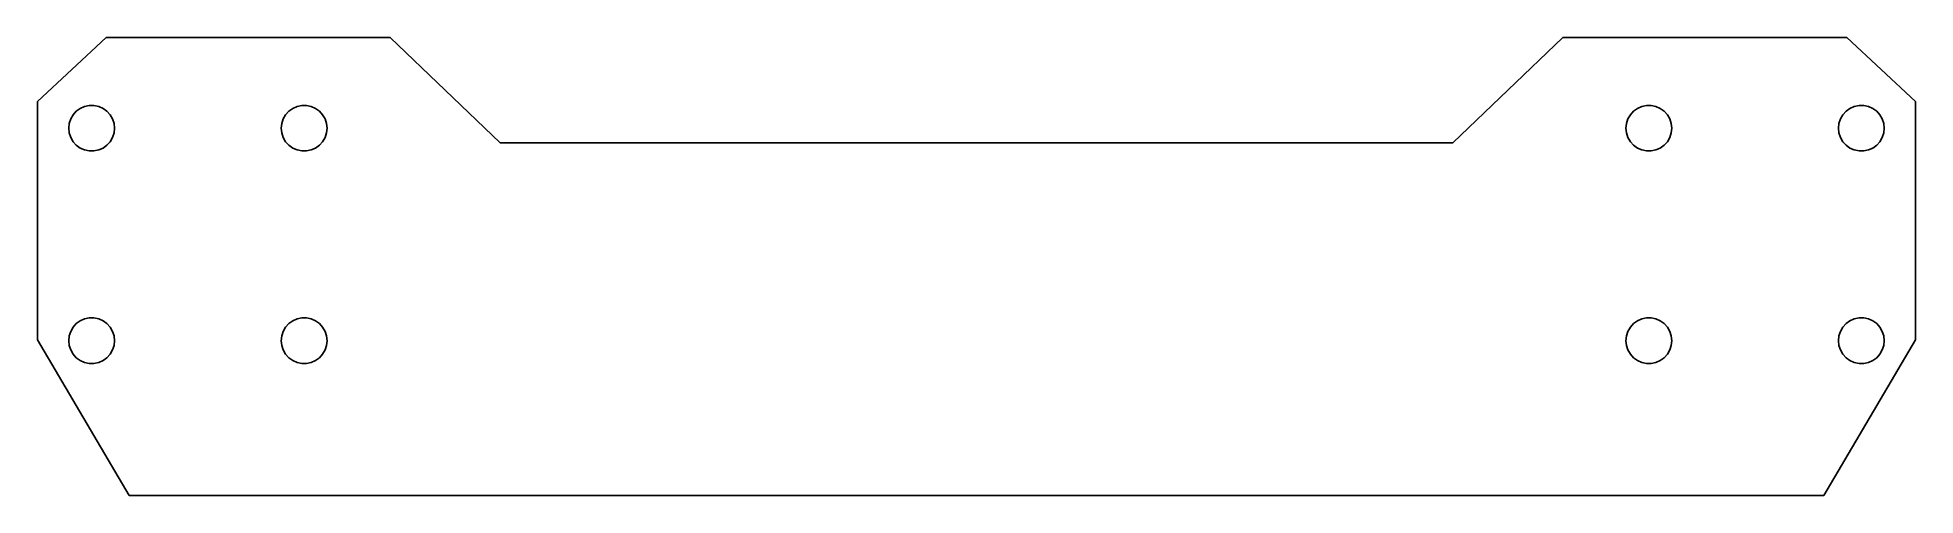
# Model space of a CAD drawing. Header units: millimetres. Extents: x -102 to 102, y -50 to 0.
import ezdxf

# ---------------------------------------------------------------- set-up
doc = ezdxf.new("R2010")
doc.units = ezdxf.units.MM
for name, color, linetype in [('Shape', 7, 'CONTINUOUS'), ('Shape001', 7, 'CONTINUOUS'), ('Shape002', 7, 'CONTINUOUS'), ('Shape003', 7, 'CONTINUOUS'), ('Shape004', 7, 'CONTINUOUS'), ('Shape005', 7, 'CONTINUOUS'), ('Shape006', 7, 'CONTINUOUS'), ('Shape007', 7, 'CONTINUOUS'), ('Shape008', 7, 'CONTINUOUS'), ('Shape009', 7, 'CONTINUOUS'), ('Shape010', 7, 'CONTINUOUS'), ('Shape011', 7, 'CONTINUOUS'), ('Shape012', 7, 'CONTINUOUS'), ('Shape013', 7, 'CONTINUOUS'), ('Shape014', 7, 'CONTINUOUS'), ('Shape015', 7, 'CONTINUOUS'), ('Shape016', 7, 'CONTINUOUS'), ('Shape017', 7, 'CONTINUOUS'), ('Shape018', 7, 'CONTINUOUS'), ('Shape019', 7, 'CONTINUOUS'), ('Shape020', 7, 'CONTINUOUS'), ('Shape021', 7, 'CONTINUOUS'), ('Shape022', 7, 'CONTINUOUS'), ('Shape023', 7, 'CONTINUOUS'), ('Shape024', 7, 'CONTINUOUS'), ('Shape025', 7, 'CONTINUOUS'), ('Shape026', 7, 'CONTINUOUS'), ('Shape027', 7, 'CONTINUOUS'), ('Shape028', 7, 'CONTINUOUS'), ('Shape029', 7, 'CONTINUOUS'), ('Shape030', 7, 'CONTINUOUS'), ('Shape031', 7, 'CONTINUOUS'), ('Shape032', 7, 'CONTINUOUS'), ('Shape033', 7, 'CONTINUOUS'), ('Shape034', 7, 'CONTINUOUS'), ('Shape035', 7, 'CONTINUOUS'), ('Shape036', 7, 'CONTINUOUS'), ('Shape037', 7, 'CONTINUOUS'), ('Shape038', 7, 'CONTINUOUS'), ('Shape039', 7, 'CONTINUOUS'), ('Shape040', 7, 'CONTINUOUS'), ('Shape041', 7, 'CONTINUOUS'), ('Shape042', 7, 'CONTINUOUS'), ('Shape043', 7, 'CONTINUOUS'), ('Shape044', 7, 'CONTINUOUS'), ('Shape045', 7, 'CONTINUOUS'), ('Shape046', 7, 'CONTINUOUS'), ('Shape047', 7, 'CONTINUOUS'), ('Shape048', 7, 'CONTINUOUS'), ('Shape049', 7, 'CONTINUOUS'), ('Shape050', 7, 'CONTINUOUS'), ('Shape051', 7, 'CONTINUOUS'), ('Shape052', 7, 'CONTINUOUS'), ('Shape053', 7, 'CONTINUOUS'), ('Shape054', 7, 'CONTINUOUS'), ('Shape055', 7, 'CONTINUOUS'), ('Shape056', 7, 'CONTINUOUS'), ('Shape057', 7, 'CONTINUOUS'), ('Shape058', 7, 'CONTINUOUS'), ('Shape059', 7, 'CONTINUOUS'), ('Shape060', 7, 'CONTINUOUS'), ('Shape061', 7, 'CONTINUOUS'), ('Shape062', 7, 'CONTINUOUS'), ('Shape063', 7, 'CONTINUOUS'), ('Shape064', 7, 'CONTINUOUS'), ('Shape065', 7, 'CONTINUOUS'), ('Shape066', 7, 'CONTINUOUS'), ('Shape067', 7, 'CONTINUOUS'), ('Shape068', 7, 'CONTINUOUS'), ('Shape069', 7, 'CONTINUOUS'), ('Shape070', 7, 'CONTINUOUS'), ('Shape071', 7, 'CONTINUOUS'), ('Shape072', 7, 'CONTINUOUS'), ('Shape073', 7, 'CONTINUOUS'), ('Shape074', 7, 'CONTINUOUS'), ('Shape075', 7, 'CONTINUOUS'), ('Shape076', 7, 'CONTINUOUS'), ('Shape077', 7, 'CONTINUOUS'), ('Shape078', 7, 'CONTINUOUS'), ('Shape079', 7, 'CONTINUOUS'), ('Shape080', 7, 'CONTINUOUS'), ('Shape081', 7, 'CONTINUOUS'), ('Shape082', 7, 'CONTINUOUS'), ('Shape083', 7, 'CONTINUOUS'), ('Shape084', 7, 'CONTINUOUS'), ('Shape085', 7, 'CONTINUOUS'), ('Shape086', 7, 'CONTINUOUS'), ('Shape087', 7, 'CONTINUOUS'), ('Shape088', 7, 'CONTINUOUS'), ('Shape089', 7, 'CONTINUOUS'), ('Shape090', 7, 'CONTINUOUS'), ('Shape091', 7, 'CONTINUOUS'), ('Shape092', 7, 'CONTINUOUS'), ('Shape093', 7, 'CONTINUOUS'), ('Shape094', 7, 'CONTINUOUS'), ('Shape095', 7, 'CONTINUOUS'), ('Shape096', 7, 'CONTINUOUS'), ('Shape097', 7, 'CONTINUOUS'), ('Shape098', 7, 'CONTINUOUS'), ('Shape099', 7, 'CONTINUOUS'), ('Shape100', 7, 'CONTINUOUS'), ('Shape101', 7, 'CONTINUOUS'), ('Shape102', 7, 'CONTINUOUS'), ('Shape103', 7, 'CONTINUOUS'), ('Shape104', 7, 'CONTINUOUS'), ('Shape105', 7, 'CONTINUOUS'), ('Shape106', 7, 'CONTINUOUS'), ('Shape107', 7, 'CONTINUOUS'), ('Shape108', 7, 'CONTINUOUS'), ('Shape109', 7, 'CONTINUOUS'), ('Shape110', 7, 'CONTINUOUS'), ('Shape111', 7, 'CONTINUOUS'), ('Shape112', 7, 'CONTINUOUS'), ('Shape113', 7, 'CONTINUOUS'), ('Shape114', 7, 'CONTINUOUS'), ('Shape115', 7, 'CONTINUOUS'), ('Shape116', 7, 'CONTINUOUS'), ('Shape117', 7, 'CONTINUOUS'), ('Shape118', 7, 'CONTINUOUS'), ('Shape119', 7, 'CONTINUOUS'), ('Shape120', 7, 'CONTINUOUS'), ('Shape121', 7, 'CONTINUOUS'), ('Shape122', 7, 'CONTINUOUS'), ('Shape123', 7, 'CONTINUOUS'), ('Shape124', 7, 'CONTINUOUS'), ('Shape125', 7, 'CONTINUOUS'), ('Shape126', 7, 'CONTINUOUS'), ('Shape127', 7, 'CONTINUOUS'), ('Shape128', 7, 'CONTINUOUS'), ('Shape129', 7, 'CONTINUOUS'), ('Shape130', 7, 'CONTINUOUS'), ('Shape131', 7, 'CONTINUOUS'), ('Shape282', 7, 'CONTINUOUS'), ('Shape283', 7, 'CONTINUOUS'), ('Shape284', 7, 'CONTINUOUS'), ('Shape285', 7, 'CONTINUOUS'), ('Shape286', 7, 'CONTINUOUS'), ('Shape287', 7, 'CONTINUOUS'), ('Shape288', 7, 'CONTINUOUS'), ('Shape289', 7, 'CONTINUOUS'), ('Shape290', 7, 'CONTINUOUS'), ('Shape291', 7, 'CONTINUOUS'), ('Shape292', 7, 'CONTINUOUS'), ('Shape293', 7, 'CONTINUOUS'), ('Shape294', 7, 'CONTINUOUS'), ('Shape295', 7, 'CONTINUOUS'), ('Shape296', 7, 'CONTINUOUS'), ('Shape297', 7, 'CONTINUOUS'), ('Shape298', 7, 'CONTINUOUS'), ('Shape299', 7, 'CONTINUOUS'), ('Shape300', 7, 'CONTINUOUS'), ('Shape301', 7, 'CONTINUOUS'), ('Shape302', 7, 'CONTINUOUS'), ('Shape303', 7, 'CONTINUOUS'), ('Shape304', 7, 'CONTINUOUS'), ('Shape305', 7, 'CONTINUOUS'), ('Shape306', 7, 'CONTINUOUS'), ('Shape307', 7, 'CONTINUOUS'), ('Shape308', 7, 'CONTINUOUS'), ('Shape309', 7, 'CONTINUOUS'), ('Shape310', 7, 'CONTINUOUS'), ('Shape311', 7, 'CONTINUOUS'), ('Shape312', 7, 'CONTINUOUS'), ('Shape313', 7, 'CONTINUOUS'), ('Shape314', 7, 'CONTINUOUS'), ('Shape315', 7, 'CONTINUOUS'), ('Shape316', 7, 'CONTINUOUS'), ('Shape317', 7, 'CONTINUOUS'), ('Shape318', 7, 'CONTINUOUS'), ('Shape319', 7, 'CONTINUOUS'), ('Shape320', 7, 'CONTINUOUS'), ('Shape321', 7, 'CONTINUOUS'), ('Shape322', 7, 'CONTINUOUS'), ('Shape323', 7, 'CONTINUOUS'), ('Shape324', 7, 'CONTINUOUS'), ('Shape325', 7, 'CONTINUOUS'), ('Shape326', 7, 'CONTINUOUS'), ('Shape327', 7, 'CONTINUOUS'), ('Shape328', 7, 'CONTINUOUS'), ('Shape329', 7, 'CONTINUOUS'), ('Shape330', 7, 'CONTINUOUS'), ('Shape331', 7, 'CONTINUOUS'), ('Shape332', 7, 'CONTINUOUS'), ('Shape333', 7, 'CONTINUOUS'), ('Shape334', 7, 'CONTINUOUS'), ('Shape335', 7, 'CONTINUOUS'), ('Shape336', 7, 'CONTINUOUS'), ('Shape337', 7, 'CONTINUOUS'), ('Shape338', 7, 'CONTINUOUS'), ('Shape339', 7, 'CONTINUOUS'), ('Shape340', 7, 'CONTINUOUS'), ('Shape341', 7, 'CONTINUOUS'), ('Shape342', 7, 'CONTINUOUS'), ('Shape343', 7, 'CONTINUOUS'), ('Shape344', 7, 'CONTINUOUS'), ('Shape345', 7, 'CONTINUOUS'), ('Shape346', 7, 'CONTINUOUS'), ('Shape347', 7, 'CONTINUOUS'), ('Shape348', 7, 'CONTINUOUS'), ('Shape349', 7, 'CONTINUOUS'), ('Shape350', 7, 'CONTINUOUS'), ('Shape351', 7, 'CONTINUOUS'), ('Shape352', 7, 'CONTINUOUS'), ('Shape353', 7, 'CONTINUOUS'), ('Shape354', 7, 'CONTINUOUS'), ('Shape355', 7, 'CONTINUOUS'), ('Shape356', 7, 'CONTINUOUS'), ('Shape357', 7, 'CONTINUOUS'), ('Shape358', 7, 'CONTINUOUS'), ('Shape359', 7, 'CONTINUOUS'), ('Shape360', 7, 'CONTINUOUS'), ('Shape361', 7, 'CONTINUOUS'), ('Shape362', 7, 'CONTINUOUS'), ('Shape363', 7, 'CONTINUOUS'), ('Shape364', 7, 'CONTINUOUS'), ('Shape365', 7, 'CONTINUOUS'), ('Shape366', 7, 'CONTINUOUS'), ('Shape367', 7, 'CONTINUOUS'), ('Shape368', 7, 'CONTINUOUS'), ('Shape369', 7, 'CONTINUOUS'), ('Shape370', 7, 'CONTINUOUS'), ('Shape371', 7, 'CONTINUOUS'), ('Shape372', 7, 'CONTINUOUS'), ('Shape373', 7, 'CONTINUOUS'), ('Shape374', 7, 'CONTINUOUS'), ('Shape375', 7, 'CONTINUOUS'), ('Shape376', 7, 'CONTINUOUS'), ('Shape377', 7, 'CONTINUOUS'), ('Shape378', 7, 'CONTINUOUS'), ('Shape379', 7, 'CONTINUOUS'), ('Shape380', 7, 'CONTINUOUS'), ('Shape381', 7, 'CONTINUOUS'), ('Shape382', 7, 'CONTINUOUS'), ('Shape383', 7, 'CONTINUOUS'), ('Shape384', 7, 'CONTINUOUS'), ('Shape385', 7, 'CONTINUOUS'), ('Shape386', 7, 'CONTINUOUS'), ('Shape387', 7, 'CONTINUOUS'), ('Shape388', 7, 'CONTINUOUS'), ('Shape389', 7, 'CONTINUOUS'), ('Shape390', 7, 'CONTINUOUS'), ('Shape391', 7, 'CONTINUOUS'), ('Shape392', 7, 'CONTINUOUS'), ('Shape393', 7, 'CONTINUOUS'), ('Shape394', 7, 'CONTINUOUS'), ('Shape395', 7, 'CONTINUOUS'), ('Shape396', 7, 'CONTINUOUS'), ('Shape397', 7, 'CONTINUOUS'), ('Shape398', 7, 'CONTINUOUS'), ('Shape399', 7, 'CONTINUOUS'), ('Shape400', 7, 'CONTINUOUS'), ('Shape401', 7, 'CONTINUOUS')]:
    doc.layers.add(name, color=color, linetype=linetype)

msp = doc.modelspace()

# ---------------------------------------------------------------- linework, layer by layer
at = {"layer": 'Shape'}
msp.add_line((102.5, -33), (102.5, -7), dxfattribs=at)
at = {"layer": 'Shape001'}
msp.add_line((102.5, -7), (95, 0), dxfattribs=at)
at = {"layer": 'Shape002'}
msp.add_line((95, 0), (64, 0), dxfattribs=at)
at = {"layer": 'Shape003'}
msp.add_line((64, 0), (52, -11.5), dxfattribs=at)
at = {"layer": 'Shape004'}
msp.add_line((52, -11.5), (-52, -11.5), dxfattribs=at)
at = {"layer": 'Shape005'}
msp.add_line((-52, -11.5), (-64, 0), dxfattribs=at)
at = {"layer": 'Shape006'}
msp.add_line((-64, 0), (-95, 0), dxfattribs=at)
at = {"layer": 'Shape007'}
msp.add_line((-95, 0), (-102.5, -7), dxfattribs=at)
at = {"layer": 'Shape008'}
msp.add_line((-102.5, -7), (-102.5, -33), dxfattribs=at)
at = {"layer": 'Shape009'}
msp.add_line((-102.5, -33), (-92.5, -50), dxfattribs=at)
at = {"layer": 'Shape010'}
msp.add_line((-92.5, -50), (92.5, -50), dxfattribs=at)
at = {"layer": 'Shape011'}
msp.add_line((92.5, -50), (102.5, -33), dxfattribs=at)
at = {"layer": 'Shape012'}
msp.add_line((96.3387, -12.3863), (95.8275, -12.2776), dxfattribs=at)
at = {"layer": 'Shape013'}
msp.add_line((95.8275, -12.2776), (95.35, -12.0651), dxfattribs=at)
at = {"layer": 'Shape014'}
msp.add_line((95.35, -12.0651), (94.9272, -11.7579), dxfattribs=at)
at = {"layer": 'Shape015'}
msp.add_line((94.9272, -11.7579), (94.5775, -11.3695), dxfattribs=at)
at = {"layer": 'Shape016'}
msp.add_line((94.5775, -11.3695), (94.3161, -10.9168), dxfattribs=at)
at = {"layer": 'Shape017'}
msp.add_line((94.3161, -10.9168), (94.1546, -10.4198), dxfattribs=at)
at = {"layer": 'Shape018'}
msp.add_line((94.1546, -10.4198), (94.1, -9.89999), dxfattribs=at)
at = {"layer": 'Shape019'}
msp.add_line((94.1, -9.89999), (94.1546, -9.38022), dxfattribs=at)
at = {"layer": 'Shape020'}
msp.add_line((94.1546, -9.38022), (94.3161, -8.88315), dxfattribs=at)
at = {"layer": 'Shape021'}
msp.add_line((94.3161, -8.88315), (94.5775, -8.43053), dxfattribs=at)
at = {"layer": 'Shape022'}
msp.add_line((94.5775, -8.43053), (94.9272, -8.04213), dxfattribs=at)
at = {"layer": 'Shape023'}
msp.add_line((94.9272, -8.04213), (95.35, -7.73492), dxfattribs=at)
at = {"layer": 'Shape024'}
msp.add_line((95.35, -7.73492), (95.8275, -7.52235), dxfattribs=at)
at = {"layer": 'Shape025'}
msp.add_line((95.8275, -7.52235), (96.3387, -7.41368), dxfattribs=at)
at = {"layer": 'Shape026'}
msp.add_line((96.3387, -7.41368), (96.8613, -7.41368), dxfattribs=at)
at = {"layer": 'Shape027'}
msp.add_line((96.8613, -7.41368), (97.3725, -7.52235), dxfattribs=at)
at = {"layer": 'Shape028'}
msp.add_line((97.3725, -7.52235), (97.85, -7.73492), dxfattribs=at)
at = {"layer": 'Shape029'}
msp.add_line((97.85, -7.73492), (98.2728, -8.04213), dxfattribs=at)
at = {"layer": 'Shape030'}
msp.add_line((98.2728, -8.04213), (98.6225, -8.43053), dxfattribs=at)
at = {"layer": 'Shape031'}
msp.add_line((98.6225, -8.43053), (98.8839, -8.88315), dxfattribs=at)
at = {"layer": 'Shape032'}
msp.add_line((98.8839, -8.88315), (99.0454, -9.38022), dxfattribs=at)
at = {"layer": 'Shape033'}
msp.add_line((99.0454, -9.38022), (99.1, -9.89999), dxfattribs=at)
at = {"layer": 'Shape034'}
msp.add_line((99.1, -9.89999), (99.0454, -10.4198), dxfattribs=at)
at = {"layer": 'Shape035'}
msp.add_line((99.0454, -10.4198), (98.8839, -10.9168), dxfattribs=at)
at = {"layer": 'Shape036'}
msp.add_line((98.8839, -10.9168), (98.6225, -11.3695), dxfattribs=at)
at = {"layer": 'Shape037'}
msp.add_line((98.6225, -11.3695), (98.2728, -11.7579), dxfattribs=at)
at = {"layer": 'Shape038'}
msp.add_line((98.2728, -11.7579), (97.85, -12.0651), dxfattribs=at)
at = {"layer": 'Shape039'}
msp.add_line((97.85, -12.0651), (97.3725, -12.2776), dxfattribs=at)
at = {"layer": 'Shape040'}
msp.add_line((97.3725, -12.2776), (96.8613, -12.3863), dxfattribs=at)
at = {"layer": 'Shape041'}
msp.add_line((96.8613, -12.3863), (96.3387, -12.3863), dxfattribs=at)
at = {"layer": 'Shape042'}
msp.add_line((73.1387, -12.3863), (72.6275, -12.2776), dxfattribs=at)
at = {"layer": 'Shape043'}
msp.add_line((72.6275, -12.2776), (72.15, -12.0651), dxfattribs=at)
at = {"layer": 'Shape044'}
msp.add_line((72.15, -12.0651), (71.7272, -11.7579), dxfattribs=at)
at = {"layer": 'Shape045'}
msp.add_line((71.7272, -11.7579), (71.3775, -11.3695), dxfattribs=at)
at = {"layer": 'Shape046'}
msp.add_line((71.3775, -11.3695), (71.1161, -10.9168), dxfattribs=at)
at = {"layer": 'Shape047'}
msp.add_line((71.1161, -10.9168), (70.9546, -10.4198), dxfattribs=at)
at = {"layer": 'Shape048'}
msp.add_line((70.9546, -10.4198), (70.9, -9.89999), dxfattribs=at)
at = {"layer": 'Shape049'}
msp.add_line((70.9, -9.89999), (70.9546, -9.38022), dxfattribs=at)
at = {"layer": 'Shape050'}
msp.add_line((70.9546, -9.38022), (71.1161, -8.88315), dxfattribs=at)
at = {"layer": 'Shape051'}
msp.add_line((71.1161, -8.88315), (71.3775, -8.43053), dxfattribs=at)
at = {"layer": 'Shape052'}
msp.add_line((71.3775, -8.43053), (71.7272, -8.04213), dxfattribs=at)
at = {"layer": 'Shape053'}
msp.add_line((71.7272, -8.04213), (72.15, -7.73492), dxfattribs=at)
at = {"layer": 'Shape054'}
msp.add_line((72.15, -7.73492), (72.6275, -7.52235), dxfattribs=at)
at = {"layer": 'Shape055'}
msp.add_line((72.6275, -7.52235), (73.1387, -7.41368), dxfattribs=at)
at = {"layer": 'Shape056'}
msp.add_line((73.1387, -7.41368), (73.6613, -7.41368), dxfattribs=at)
at = {"layer": 'Shape057'}
msp.add_line((73.6613, -7.41368), (74.1725, -7.52235), dxfattribs=at)
at = {"layer": 'Shape058'}
msp.add_line((74.1725, -7.52235), (74.65, -7.73492), dxfattribs=at)
at = {"layer": 'Shape059'}
msp.add_line((74.65, -7.73492), (75.0728, -8.04213), dxfattribs=at)
at = {"layer": 'Shape060'}
msp.add_line((75.0728, -8.04213), (75.4225, -8.43053), dxfattribs=at)
at = {"layer": 'Shape061'}
msp.add_line((75.4225, -8.43053), (75.6839, -8.88315), dxfattribs=at)
at = {"layer": 'Shape062'}
msp.add_line((75.6839, -8.88315), (75.8454, -9.38022), dxfattribs=at)
at = {"layer": 'Shape063'}
msp.add_line((75.8454, -9.38022), (75.9, -9.89999), dxfattribs=at)
at = {"layer": 'Shape064'}
msp.add_line((75.9, -9.89999), (75.8454, -10.4198), dxfattribs=at)
at = {"layer": 'Shape065'}
msp.add_line((75.8454, -10.4198), (75.6839, -10.9168), dxfattribs=at)
at = {"layer": 'Shape066'}
msp.add_line((75.6839, -10.9168), (75.4225, -11.3695), dxfattribs=at)
at = {"layer": 'Shape067'}
msp.add_line((75.4225, -11.3695), (75.0728, -11.7579), dxfattribs=at)
at = {"layer": 'Shape068'}
msp.add_line((75.0728, -11.7579), (74.65, -12.0651), dxfattribs=at)
at = {"layer": 'Shape069'}
msp.add_line((74.65, -12.0651), (74.1725, -12.2776), dxfattribs=at)
at = {"layer": 'Shape070'}
msp.add_line((74.1725, -12.2776), (73.6613, -12.3863), dxfattribs=at)
at = {"layer": 'Shape071'}
msp.add_line((73.6613, -12.3863), (73.1387, -12.3863), dxfattribs=at)
at = {"layer": 'Shape072'}
msp.add_line((-96.8613, -12.3863), (-97.3725, -12.2776), dxfattribs=at)
at = {"layer": 'Shape073'}
msp.add_line((-97.3725, -12.2776), (-97.85, -12.0651), dxfattribs=at)
at = {"layer": 'Shape074'}
msp.add_line((-97.85, -12.0651), (-98.2728, -11.7579), dxfattribs=at)
at = {"layer": 'Shape075'}
msp.add_line((-98.2728, -11.7579), (-98.6225, -11.3695), dxfattribs=at)
at = {"layer": 'Shape076'}
msp.add_line((-98.6225, -11.3695), (-98.8839, -10.9168), dxfattribs=at)
at = {"layer": 'Shape077'}
msp.add_line((-98.8839, -10.9168), (-99.0454, -10.4198), dxfattribs=at)
at = {"layer": 'Shape078'}
msp.add_line((-99.0454, -10.4198), (-99.1, -9.89999), dxfattribs=at)
at = {"layer": 'Shape079'}
msp.add_line((-99.1, -9.89999), (-99.0454, -9.38022), dxfattribs=at)
at = {"layer": 'Shape080'}
msp.add_line((-99.0454, -9.38022), (-98.8839, -8.88315), dxfattribs=at)
at = {"layer": 'Shape081'}
msp.add_line((-98.8839, -8.88315), (-98.6225, -8.43053), dxfattribs=at)
at = {"layer": 'Shape082'}
msp.add_line((-98.6225, -8.43053), (-98.2728, -8.04213), dxfattribs=at)
at = {"layer": 'Shape083'}
msp.add_line((-98.2728, -8.04213), (-97.85, -7.73492), dxfattribs=at)
at = {"layer": 'Shape084'}
msp.add_line((-97.85, -7.73492), (-97.3725, -7.52235), dxfattribs=at)
at = {"layer": 'Shape085'}
msp.add_line((-97.3725, -7.52235), (-96.8613, -7.41368), dxfattribs=at)
at = {"layer": 'Shape086'}
msp.add_line((-96.8613, -7.41368), (-96.3387, -7.41368), dxfattribs=at)
at = {"layer": 'Shape087'}
msp.add_line((-96.3387, -7.41368), (-95.8275, -7.52235), dxfattribs=at)
at = {"layer": 'Shape088'}
msp.add_line((-95.8275, -7.52235), (-95.35, -7.73492), dxfattribs=at)
at = {"layer": 'Shape089'}
msp.add_line((-95.35, -7.73492), (-94.9272, -8.04213), dxfattribs=at)
at = {"layer": 'Shape090'}
msp.add_line((-94.9272, -8.04213), (-94.5775, -8.43053), dxfattribs=at)
at = {"layer": 'Shape091'}
msp.add_line((-94.5775, -8.43053), (-94.3161, -8.88315), dxfattribs=at)
at = {"layer": 'Shape092'}
msp.add_line((-94.3161, -8.88315), (-94.1546, -9.38022), dxfattribs=at)
at = {"layer": 'Shape093'}
msp.add_line((-94.1546, -9.38022), (-94.1, -9.89999), dxfattribs=at)
at = {"layer": 'Shape094'}
msp.add_line((-94.1, -9.89999), (-94.1546, -10.4198), dxfattribs=at)
at = {"layer": 'Shape095'}
msp.add_line((-94.1546, -10.4198), (-94.3161, -10.9168), dxfattribs=at)
at = {"layer": 'Shape096'}
msp.add_line((-94.3161, -10.9168), (-94.5775, -11.3695), dxfattribs=at)
at = {"layer": 'Shape097'}
msp.add_line((-94.5775, -11.3695), (-94.9272, -11.7579), dxfattribs=at)
at = {"layer": 'Shape098'}
msp.add_line((-94.9272, -11.7579), (-95.35, -12.0651), dxfattribs=at)
at = {"layer": 'Shape099'}
msp.add_line((-95.35, -12.0651), (-95.8275, -12.2776), dxfattribs=at)
at = {"layer": 'Shape100'}
msp.add_line((-95.8275, -12.2776), (-96.3387, -12.3863), dxfattribs=at)
at = {"layer": 'Shape101'}
msp.add_line((-96.3387, -12.3863), (-96.8613, -12.3863), dxfattribs=at)
at = {"layer": 'Shape102'}
msp.add_line((-73.6613, -12.3863), (-74.1725, -12.2776), dxfattribs=at)
at = {"layer": 'Shape103'}
msp.add_line((-74.1725, -12.2776), (-74.65, -12.0651), dxfattribs=at)
at = {"layer": 'Shape104'}
msp.add_line((-74.65, -12.0651), (-75.0728, -11.7579), dxfattribs=at)
at = {"layer": 'Shape105'}
msp.add_line((-75.0728, -11.7579), (-75.4225, -11.3695), dxfattribs=at)
at = {"layer": 'Shape106'}
msp.add_line((-75.4225, -11.3695), (-75.6839, -10.9168), dxfattribs=at)
at = {"layer": 'Shape107'}
msp.add_line((-75.6839, -10.9168), (-75.8454, -10.4198), dxfattribs=at)
at = {"layer": 'Shape108'}
msp.add_line((-75.8454, -10.4198), (-75.9, -9.89999), dxfattribs=at)
at = {"layer": 'Shape109'}
msp.add_line((-75.9, -9.89999), (-75.8454, -9.38022), dxfattribs=at)
at = {"layer": 'Shape110'}
msp.add_line((-75.8454, -9.38022), (-75.6839, -8.88315), dxfattribs=at)
at = {"layer": 'Shape111'}
msp.add_line((-75.6839, -8.88315), (-75.4225, -8.43053), dxfattribs=at)
at = {"layer": 'Shape112'}
msp.add_line((-75.4225, -8.43053), (-75.0728, -8.04213), dxfattribs=at)
at = {"layer": 'Shape113'}
msp.add_line((-75.0728, -8.04213), (-74.65, -7.73492), dxfattribs=at)
at = {"layer": 'Shape114'}
msp.add_line((-74.65, -7.73492), (-74.1725, -7.52235), dxfattribs=at)
at = {"layer": 'Shape115'}
msp.add_line((-74.1725, -7.52235), (-73.6613, -7.41368), dxfattribs=at)
at = {"layer": 'Shape116'}
msp.add_line((-73.6613, -7.41368), (-73.1387, -7.41368), dxfattribs=at)
at = {"layer": 'Shape117'}
msp.add_line((-73.1387, -7.41368), (-72.6275, -7.52235), dxfattribs=at)
at = {"layer": 'Shape118'}
msp.add_line((-72.6275, -7.52235), (-72.15, -7.73492), dxfattribs=at)
at = {"layer": 'Shape119'}
msp.add_line((-72.15, -7.73492), (-71.7272, -8.04213), dxfattribs=at)
at = {"layer": 'Shape120'}
msp.add_line((-71.7272, -8.04213), (-71.3775, -8.43053), dxfattribs=at)
at = {"layer": 'Shape121'}
msp.add_line((-71.3775, -8.43053), (-71.1161, -8.88315), dxfattribs=at)
at = {"layer": 'Shape122'}
msp.add_line((-71.1161, -8.88315), (-70.9546, -9.38022), dxfattribs=at)
at = {"layer": 'Shape123'}
msp.add_line((-70.9546, -9.38022), (-70.9, -9.89999), dxfattribs=at)
at = {"layer": 'Shape124'}
msp.add_line((-70.9, -9.89999), (-70.9546, -10.4198), dxfattribs=at)
at = {"layer": 'Shape125'}
msp.add_line((-70.9546, -10.4198), (-71.1161, -10.9168), dxfattribs=at)
at = {"layer": 'Shape126'}
msp.add_line((-71.1161, -10.9168), (-71.3775, -11.3695), dxfattribs=at)
at = {"layer": 'Shape127'}
msp.add_line((-71.3775, -11.3695), (-71.7272, -11.7579), dxfattribs=at)
at = {"layer": 'Shape128'}
msp.add_line((-71.7272, -11.7579), (-72.15, -12.0651), dxfattribs=at)
at = {"layer": 'Shape129'}
msp.add_line((-72.15, -12.0651), (-72.6275, -12.2776), dxfattribs=at)
at = {"layer": 'Shape130'}
msp.add_line((-72.6275, -12.2776), (-73.1387, -12.3863), dxfattribs=at)
at = {"layer": 'Shape131'}
msp.add_line((-73.1387, -12.3863), (-73.6613, -12.3863), dxfattribs=at)
at = {"layer": 'Shape282'}
msp.add_line((-96.8613, -35.5863), (-97.3725, -35.4776), dxfattribs=at)
at = {"layer": 'Shape283'}
msp.add_line((-97.3725, -35.4776), (-97.85, -35.2651), dxfattribs=at)
at = {"layer": 'Shape284'}
msp.add_line((-97.85, -35.2651), (-98.2728, -34.9579), dxfattribs=at)
at = {"layer": 'Shape285'}
msp.add_line((-98.2728, -34.9579), (-98.6225, -34.5695), dxfattribs=at)
at = {"layer": 'Shape286'}
msp.add_line((-98.6225, -34.5695), (-98.8839, -34.1168), dxfattribs=at)
at = {"layer": 'Shape287'}
msp.add_line((-98.8839, -34.1168), (-99.0454, -33.6198), dxfattribs=at)
at = {"layer": 'Shape288'}
msp.add_line((-99.0454, -33.6198), (-99.1, -33.1), dxfattribs=at)
at = {"layer": 'Shape289'}
msp.add_line((-99.1, -33.1), (-99.0454, -32.5802), dxfattribs=at)
at = {"layer": 'Shape290'}
msp.add_line((-99.0454, -32.5802), (-98.8839, -32.0831), dxfattribs=at)
at = {"layer": 'Shape291'}
msp.add_line((-98.8839, -32.0831), (-98.6225, -31.6305), dxfattribs=at)
at = {"layer": 'Shape292'}
msp.add_line((-98.6225, -31.6305), (-98.2728, -31.2421), dxfattribs=at)
at = {"layer": 'Shape293'}
msp.add_line((-98.2728, -31.2421), (-97.85, -30.9349), dxfattribs=at)
at = {"layer": 'Shape294'}
msp.add_line((-97.85, -30.9349), (-97.3725, -30.7224), dxfattribs=at)
at = {"layer": 'Shape295'}
msp.add_line((-97.3725, -30.7224), (-96.8613, -30.6137), dxfattribs=at)
at = {"layer": 'Shape296'}
msp.add_line((-96.8613, -30.6137), (-96.3387, -30.6137), dxfattribs=at)
at = {"layer": 'Shape297'}
msp.add_line((-96.3387, -30.6137), (-95.8275, -30.7224), dxfattribs=at)
at = {"layer": 'Shape298'}
msp.add_line((-95.8275, -30.7224), (-95.35, -30.9349), dxfattribs=at)
at = {"layer": 'Shape299'}
msp.add_line((-95.35, -30.9349), (-94.9272, -31.2421), dxfattribs=at)
at = {"layer": 'Shape300'}
msp.add_line((-94.9272, -31.2421), (-94.5775, -31.6305), dxfattribs=at)
at = {"layer": 'Shape301'}
msp.add_line((-94.5775, -31.6305), (-94.3161, -32.0831), dxfattribs=at)
at = {"layer": 'Shape302'}
msp.add_line((-94.3161, -32.0831), (-94.1546, -32.5802), dxfattribs=at)
at = {"layer": 'Shape303'}
msp.add_line((-94.1546, -32.5802), (-94.1, -33.1), dxfattribs=at)
at = {"layer": 'Shape304'}
msp.add_line((-94.1, -33.1), (-94.1546, -33.6198), dxfattribs=at)
at = {"layer": 'Shape305'}
msp.add_line((-94.1546, -33.6198), (-94.3161, -34.1168), dxfattribs=at)
at = {"layer": 'Shape306'}
msp.add_line((-94.3161, -34.1168), (-94.5775, -34.5695), dxfattribs=at)
at = {"layer": 'Shape307'}
msp.add_line((-94.5775, -34.5695), (-94.9272, -34.9579), dxfattribs=at)
at = {"layer": 'Shape308'}
msp.add_line((-94.9272, -34.9579), (-95.35, -35.2651), dxfattribs=at)
at = {"layer": 'Shape309'}
msp.add_line((-95.35, -35.2651), (-95.8275, -35.4776), dxfattribs=at)
at = {"layer": 'Shape310'}
msp.add_line((-95.8275, -35.4776), (-96.3387, -35.5863), dxfattribs=at)
at = {"layer": 'Shape311'}
msp.add_line((-96.3387, -35.5863), (-96.8613, -35.5863), dxfattribs=at)
at = {"layer": 'Shape312'}
msp.add_line((-73.6613, -35.5863), (-74.1725, -35.4776), dxfattribs=at)
at = {"layer": 'Shape313'}
msp.add_line((-74.1725, -35.4776), (-74.65, -35.2651), dxfattribs=at)
at = {"layer": 'Shape314'}
msp.add_line((-74.65, -35.2651), (-75.0728, -34.9579), dxfattribs=at)
at = {"layer": 'Shape315'}
msp.add_line((-75.0728, -34.9579), (-75.4225, -34.5695), dxfattribs=at)
at = {"layer": 'Shape316'}
msp.add_line((-75.4225, -34.5695), (-75.6839, -34.1168), dxfattribs=at)
at = {"layer": 'Shape317'}
msp.add_line((-75.6839, -34.1168), (-75.8454, -33.6198), dxfattribs=at)
at = {"layer": 'Shape318'}
msp.add_line((-75.8454, -33.6198), (-75.9, -33.1), dxfattribs=at)
at = {"layer": 'Shape319'}
msp.add_line((-75.9, -33.1), (-75.8454, -32.5802), dxfattribs=at)
at = {"layer": 'Shape320'}
msp.add_line((-75.8454, -32.5802), (-75.6839, -32.0831), dxfattribs=at)
at = {"layer": 'Shape321'}
msp.add_line((-75.6839, -32.0831), (-75.4225, -31.6305), dxfattribs=at)
at = {"layer": 'Shape322'}
msp.add_line((-75.4225, -31.6305), (-75.0728, -31.2421), dxfattribs=at)
at = {"layer": 'Shape323'}
msp.add_line((-75.0728, -31.2421), (-74.65, -30.9349), dxfattribs=at)
at = {"layer": 'Shape324'}
msp.add_line((-74.65, -30.9349), (-74.1725, -30.7224), dxfattribs=at)
at = {"layer": 'Shape325'}
msp.add_line((-74.1725, -30.7224), (-73.6613, -30.6137), dxfattribs=at)
at = {"layer": 'Shape326'}
msp.add_line((-73.6613, -30.6137), (-73.1387, -30.6137), dxfattribs=at)
at = {"layer": 'Shape327'}
msp.add_line((-73.1387, -30.6137), (-72.6275, -30.7224), dxfattribs=at)
at = {"layer": 'Shape328'}
msp.add_line((-72.6275, -30.7224), (-72.15, -30.9349), dxfattribs=at)
at = {"layer": 'Shape329'}
msp.add_line((-72.15, -30.9349), (-71.7272, -31.2421), dxfattribs=at)
at = {"layer": 'Shape330'}
msp.add_line((-71.7272, -31.2421), (-71.3775, -31.6305), dxfattribs=at)
at = {"layer": 'Shape331'}
msp.add_line((-71.3775, -31.6305), (-71.1161, -32.0831), dxfattribs=at)
at = {"layer": 'Shape332'}
msp.add_line((-71.1161, -32.0831), (-70.9546, -32.5802), dxfattribs=at)
at = {"layer": 'Shape333'}
msp.add_line((-70.9546, -32.5802), (-70.9, -33.1), dxfattribs=at)
at = {"layer": 'Shape334'}
msp.add_line((-70.9, -33.1), (-70.9546, -33.6198), dxfattribs=at)
at = {"layer": 'Shape335'}
msp.add_line((-70.9546, -33.6198), (-71.1161, -34.1168), dxfattribs=at)
at = {"layer": 'Shape336'}
msp.add_line((-71.1161, -34.1168), (-71.3775, -34.5695), dxfattribs=at)
at = {"layer": 'Shape337'}
msp.add_line((-71.3775, -34.5695), (-71.7272, -34.9579), dxfattribs=at)
at = {"layer": 'Shape338'}
msp.add_line((-71.7272, -34.9579), (-72.15, -35.2651), dxfattribs=at)
at = {"layer": 'Shape339'}
msp.add_line((-72.15, -35.2651), (-72.6275, -35.4776), dxfattribs=at)
at = {"layer": 'Shape340'}
msp.add_line((-72.6275, -35.4776), (-73.1387, -35.5863), dxfattribs=at)
at = {"layer": 'Shape341'}
msp.add_line((-73.1387, -35.5863), (-73.6613, -35.5863), dxfattribs=at)
at = {"layer": 'Shape342'}
msp.add_line((73.1387, -35.5863), (72.6275, -35.4776), dxfattribs=at)
at = {"layer": 'Shape343'}
msp.add_line((72.6275, -35.4776), (72.15, -35.2651), dxfattribs=at)
at = {"layer": 'Shape344'}
msp.add_line((72.15, -35.2651), (71.7272, -34.9579), dxfattribs=at)
at = {"layer": 'Shape345'}
msp.add_line((71.7272, -34.9579), (71.3775, -34.5695), dxfattribs=at)
at = {"layer": 'Shape346'}
msp.add_line((71.3775, -34.5695), (71.1161, -34.1168), dxfattribs=at)
at = {"layer": 'Shape347'}
msp.add_line((71.1161, -34.1168), (70.9546, -33.6198), dxfattribs=at)
at = {"layer": 'Shape348'}
msp.add_line((70.9546, -33.6198), (70.9, -33.1), dxfattribs=at)
at = {"layer": 'Shape349'}
msp.add_line((70.9, -33.1), (70.9546, -32.5802), dxfattribs=at)
at = {"layer": 'Shape350'}
msp.add_line((70.9546, -32.5802), (71.1161, -32.0831), dxfattribs=at)
at = {"layer": 'Shape351'}
msp.add_line((71.1161, -32.0831), (71.3775, -31.6305), dxfattribs=at)
at = {"layer": 'Shape352'}
msp.add_line((71.3775, -31.6305), (71.7272, -31.2421), dxfattribs=at)
at = {"layer": 'Shape353'}
msp.add_line((71.7272, -31.2421), (72.15, -30.9349), dxfattribs=at)
at = {"layer": 'Shape354'}
msp.add_line((72.15, -30.9349), (72.6275, -30.7224), dxfattribs=at)
at = {"layer": 'Shape355'}
msp.add_line((72.6275, -30.7224), (73.1387, -30.6137), dxfattribs=at)
at = {"layer": 'Shape356'}
msp.add_line((73.1387, -30.6137), (73.6613, -30.6137), dxfattribs=at)
at = {"layer": 'Shape357'}
msp.add_line((73.6613, -30.6137), (74.1725, -30.7224), dxfattribs=at)
at = {"layer": 'Shape358'}
msp.add_line((74.1725, -30.7224), (74.65, -30.9349), dxfattribs=at)
at = {"layer": 'Shape359'}
msp.add_line((74.65, -30.9349), (75.0728, -31.2421), dxfattribs=at)
at = {"layer": 'Shape360'}
msp.add_line((75.0728, -31.2421), (75.4225, -31.6305), dxfattribs=at)
at = {"layer": 'Shape361'}
msp.add_line((75.4225, -31.6305), (75.6839, -32.0831), dxfattribs=at)
at = {"layer": 'Shape362'}
msp.add_line((75.6839, -32.0831), (75.8454, -32.5802), dxfattribs=at)
at = {"layer": 'Shape363'}
msp.add_line((75.8454, -32.5802), (75.9, -33.1), dxfattribs=at)
at = {"layer": 'Shape364'}
msp.add_line((75.9, -33.1), (75.8454, -33.6198), dxfattribs=at)
at = {"layer": 'Shape365'}
msp.add_line((75.8454, -33.6198), (75.6839, -34.1168), dxfattribs=at)
at = {"layer": 'Shape366'}
msp.add_line((75.6839, -34.1168), (75.4225, -34.5695), dxfattribs=at)
at = {"layer": 'Shape367'}
msp.add_line((75.4225, -34.5695), (75.0728, -34.9579), dxfattribs=at)
at = {"layer": 'Shape368'}
msp.add_line((75.0728, -34.9579), (74.65, -35.2651), dxfattribs=at)
at = {"layer": 'Shape369'}
msp.add_line((74.65, -35.2651), (74.1725, -35.4776), dxfattribs=at)
at = {"layer": 'Shape370'}
msp.add_line((74.1725, -35.4776), (73.6613, -35.5863), dxfattribs=at)
at = {"layer": 'Shape371'}
msp.add_line((73.6613, -35.5863), (73.1387, -35.5863), dxfattribs=at)
at = {"layer": 'Shape372'}
msp.add_line((96.3387, -35.5863), (95.8275, -35.4776), dxfattribs=at)
at = {"layer": 'Shape373'}
msp.add_line((95.8275, -35.4776), (95.35, -35.2651), dxfattribs=at)
at = {"layer": 'Shape374'}
msp.add_line((95.35, -35.2651), (94.9272, -34.9579), dxfattribs=at)
at = {"layer": 'Shape375'}
msp.add_line((94.9272, -34.9579), (94.5775, -34.5695), dxfattribs=at)
at = {"layer": 'Shape376'}
msp.add_line((94.5775, -34.5695), (94.3161, -34.1168), dxfattribs=at)
at = {"layer": 'Shape377'}
msp.add_line((94.3161, -34.1168), (94.1546, -33.6198), dxfattribs=at)
at = {"layer": 'Shape378'}
msp.add_line((94.1546, -33.6198), (94.1, -33.1), dxfattribs=at)
at = {"layer": 'Shape379'}
msp.add_line((94.1, -33.1), (94.1546, -32.5802), dxfattribs=at)
at = {"layer": 'Shape380'}
msp.add_line((94.1546, -32.5802), (94.3161, -32.0831), dxfattribs=at)
at = {"layer": 'Shape381'}
msp.add_line((94.3161, -32.0831), (94.5775, -31.6305), dxfattribs=at)
at = {"layer": 'Shape382'}
msp.add_line((94.5775, -31.6305), (94.9272, -31.2421), dxfattribs=at)
at = {"layer": 'Shape383'}
msp.add_line((94.9272, -31.2421), (95.35, -30.9349), dxfattribs=at)
at = {"layer": 'Shape384'}
msp.add_line((95.35, -30.9349), (95.8275, -30.7224), dxfattribs=at)
at = {"layer": 'Shape385'}
msp.add_line((95.8275, -30.7224), (96.3387, -30.6137), dxfattribs=at)
at = {"layer": 'Shape386'}
msp.add_line((96.3387, -30.6137), (96.8613, -30.6137), dxfattribs=at)
at = {"layer": 'Shape387'}
msp.add_line((96.8613, -30.6137), (97.3725, -30.7224), dxfattribs=at)
at = {"layer": 'Shape388'}
msp.add_line((97.3725, -30.7224), (97.85, -30.9349), dxfattribs=at)
at = {"layer": 'Shape389'}
msp.add_line((97.85, -30.9349), (98.2728, -31.2421), dxfattribs=at)
at = {"layer": 'Shape390'}
msp.add_line((98.2728, -31.2421), (98.6225, -31.6305), dxfattribs=at)
at = {"layer": 'Shape391'}
msp.add_line((98.6225, -31.6305), (98.8839, -32.0831), dxfattribs=at)
at = {"layer": 'Shape392'}
msp.add_line((98.8839, -32.0831), (99.0454, -32.5802), dxfattribs=at)
at = {"layer": 'Shape393'}
msp.add_line((99.0454, -32.5802), (99.1, -33.1), dxfattribs=at)
at = {"layer": 'Shape394'}
msp.add_line((99.1, -33.1), (99.0454, -33.6198), dxfattribs=at)
at = {"layer": 'Shape395'}
msp.add_line((99.0454, -33.6198), (98.8839, -34.1168), dxfattribs=at)
at = {"layer": 'Shape396'}
msp.add_line((98.8839, -34.1168), (98.6225, -34.5695), dxfattribs=at)
at = {"layer": 'Shape397'}
msp.add_line((98.6225, -34.5695), (98.2728, -34.9579), dxfattribs=at)
at = {"layer": 'Shape398'}
msp.add_line((98.2728, -34.9579), (97.85, -35.2651), dxfattribs=at)
at = {"layer": 'Shape399'}
msp.add_line((97.85, -35.2651), (97.3725, -35.4776), dxfattribs=at)
at = {"layer": 'Shape400'}
msp.add_line((97.3725, -35.4776), (96.8613, -35.5863), dxfattribs=at)
at = {"layer": 'Shape401'}
msp.add_line((96.8613, -35.5863), (96.3387, -35.5863), dxfattribs=at)

doc.saveas('drawing.dxf')
